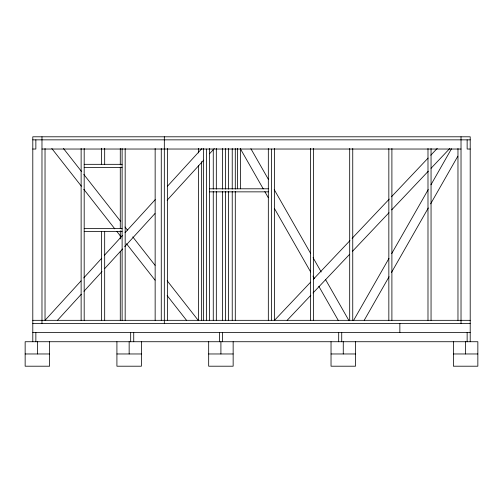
<?xml version="1.0" encoding="UTF-8"?>
<svg xmlns="http://www.w3.org/2000/svg" width="503" height="503" viewBox="0 0 503 503"><rect width="100%" height="100%" fill="white"/><g stroke="black" fill="none" stroke-linecap="round" stroke-linejoin="round"><path stroke-width="0.75" d="M353.64 320.323L388.989 258.353M391.711 253.581L428.223 189.568M430.945 184.802L451.531 148.706M364.21 320.323L389.064 276.738M391.397 272.651L428.298 207.953M430.631 203.872L457.824 156.2M81.065 280.863L45.031 320.323L45.031 148.486M83.712 277.964L101.725 258.234M104.379 255.329L122.392 235.599M125.046 232.7L155.245 199.622M167.43 186.28L201.873 148.561M57.461 320.323L81.304 294.211M83.951 291.306L101.971 271.576M104.618 268.677L122.631 248.947M124.75 246.627L154.955 213.549M167.141 200.207L203.702 160.161M209.531 153.78L214.303 148.561M274.493 320.323L310.603 282.177M313.294 279.335L349.943 240.623M352.1 238.34L389.284 199.062M391.441 196.786L428.084 158.074M430.782 155.226L437.245 148.391M287.131 320.323L310.841 295.274M312.998 292.998L349.642 254.285M352.339 251.437L388.982 212.725M391.68 209.877L428.33 171.165M431.021 168.316L449.883 148.391M32.796 139.853L470.204 139.853M32.796 149.033L35.858 149.033L35.858 139.853M41.975 149.033L461.025 149.033M470.204 149.033L467.142 149.033L467.142 139.853M84.183 164.324L122.116 164.324M84.183 167.386L122.116 167.386M209.594 188.795L268.325 188.795M209.594 191.857L268.325 191.857M84.183 228.557L122.116 228.557M84.183 231.619L122.116 231.619M32.796 320.323L470.204 320.323M32.796 323.379L470.204 323.379M32.796 332.558L470.204 332.558M25.15 353.967L49.621 353.967M116.916 353.967L141.381 353.967M208.676 353.967L233.147 353.967M331.031 353.967L355.502 353.967M453.379 353.967L477.85 353.967M63.479 148.504L81.411 171.372M83.831 174.466L120.663 221.433M125.021 226.998L127.448 230.091M132.773 236.888L155.069 265.32M167.185 280.768L198.201 320.323M51.815 148.504L81.379 186.211M83.8 189.298L114.816 228.852M116.753 231.323L120.632 236.272M126.448 243.685L155.037 280.152M167.153 295.601L186.538 320.323M250.903 148.706L268.382 179.351M274.21 189.568L310.722 253.581M313.055 257.668L321.21 271.972M325.485 279.461L348.793 320.323M240.34 148.706L263.258 188.889M264.811 191.612L268.306 197.742M274.519 208.638L310.647 271.972M312.979 276.059L314.532 278.781M318.801 286.27L338.223 320.323M470.204 341.732L470.204 136.797L32.796 136.797L32.796 341.732M467.142 332.558L467.142 341.732M465.615 341.732L465.615 353.967M461.025 136.797L461.025 323.379M457.969 148.486L457.969 320.323M453.379 341.732L453.379 366.203L477.85 366.203L477.85 341.732L25.15 341.732L25.15 366.203L49.621 366.203L49.621 341.732M431.052 148.492L431.052 320.323M427.99 148.467L427.99 320.323M399.854 323.379L399.854 332.558M391.9 148.454L391.9 320.323M388.838 148.448L388.838 320.323M355.502 341.732L355.502 366.203L331.031 366.203L331.031 341.732M352.748 148.46L352.748 320.323M349.686 148.467L349.686 320.323M343.266 341.732L343.266 353.967M341.732 332.558L341.732 341.732M338.708 332.558L338.676 341.732M313.595 148.448L313.595 320.323M310.533 148.454L310.533 320.323M274.443 148.467L274.443 320.323M271.381 149.033L271.381 320.323M268.325 148.486L268.325 320.323M240.491 148.398L240.491 188.795M237.429 148.398L237.429 188.795M235.291 148.486L235.291 189.103M235.291 191.461L235.291 320.323M233.147 341.732L233.147 366.203L208.676 366.203L208.676 341.732M232.229 148.486L232.229 189.103M232.229 191.461L232.229 320.323M228.557 148.486L228.557 189.103M228.557 191.461L228.557 320.323M225.501 148.486L225.501 189.103M225.501 191.461L225.501 320.323M222.439 148.486L222.439 189.103M222.439 191.461L222.439 320.323M222.477 332.558L222.439 341.732M220.911 341.732L220.911 353.967M219.383 332.558L219.383 341.732M216.321 148.448L216.321 189.147M216.321 191.461L216.321 320.323M213.266 149.272L213.266 189.103M213.266 191.461L213.266 320.323M209.594 148.486L209.594 320.323M206.538 149.033L206.538 320.323M203.476 148.486L203.476 320.323M201.64 161.601L201.64 320.323M198.584 148.316L198.584 152.962M198.584 165.531L198.584 320.323M167.386 148.486L167.386 320.323M164.324 136.797L164.324 323.379M161.268 148.486L161.268 320.323M155.15 148.46L155.15 320.323M141.381 341.732L141.381 366.203L116.916 366.203L116.916 341.732M133.735 332.558L133.735 341.732M130.679 332.558L130.679 341.732M129.152 341.732L129.152 353.967M125.172 148.486L125.172 320.323M122.116 148.486L122.116 320.323M120.28 148.429L120.28 164.959M120.28 167.103L120.28 228.507M120.28 230.745L120.28 238.95M120.28 251.469L120.28 320.323M104.681 148.266L104.681 164.324M104.681 231.619L104.681 320.323M101.619 148.266L101.619 164.324M101.619 231.619L101.619 320.323M84.183 148.423L84.183 320.323M81.128 148.423L81.128 320.323M41.975 136.797L41.975 323.379M37.385 341.732L37.385 353.967M35.858 332.558L35.858 341.732"/></g></svg>
